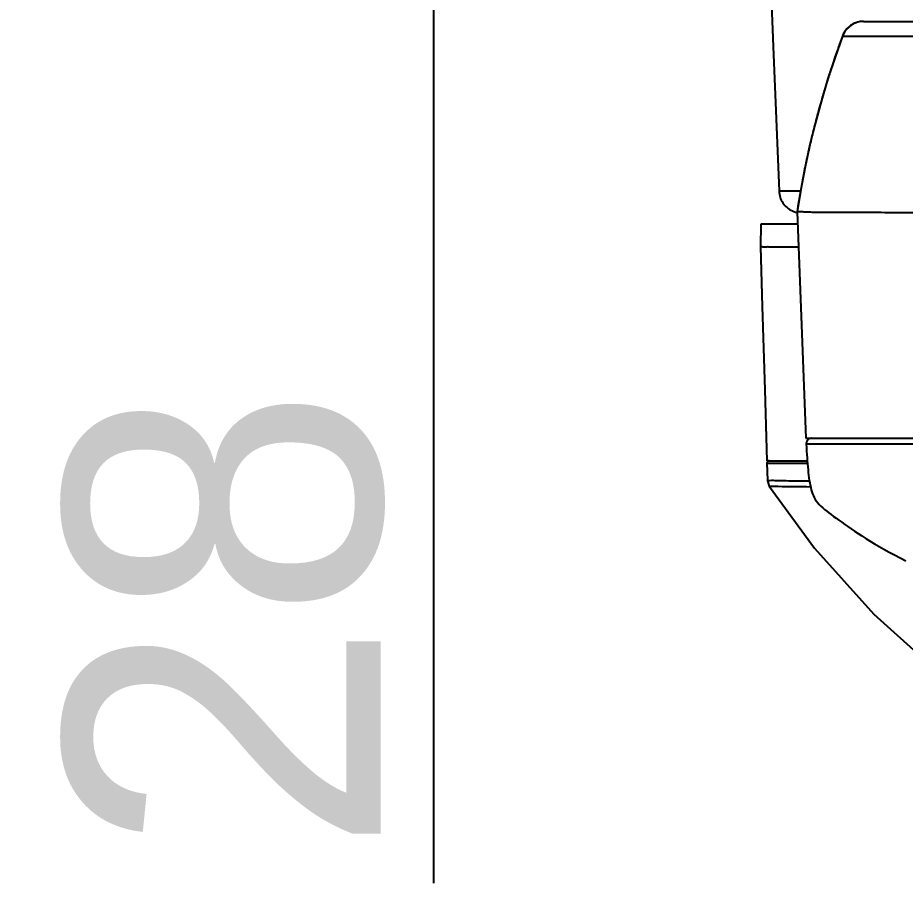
# Model space of a CAD drawing. Header units: millimetres. Extents: x 4086 to 8300, y 123 to 1549.
# Drawn here: x 6948.16 to 6967.84, y 446.6 to 465.81 of the extents above; entities that cross this region are included whole.
import ezdxf

# ---------------------------------------------------------------- set-up
doc = ezdxf.new("R2010")
doc.units = ezdxf.units.MM
doc.layers.add('外形图', color=7, linetype='Continuous')
doc.layers.add('尺寸标注', color=7, linetype='Continuous')
doc.styles.add('思源黑', font='SourceHanSansCN-Normal.ttf')
doc.dimstyles.new('尺寸标注_1_4比例', dxfattribs={"dimtxt": 7, "dimasz": 6, "dimexe": 2, "dimexo": 1.5, "dimgap": 1, "dimtad": 1, "dimdec": 1, "dimlfac": 4, "dimdsep": 46, "dimtxsty": '思源黑', "dimcen": 0.09, "dimadec": 0, "dimazin": 0, "dimtp": 0.01, "dimtm": 0.01, "dimtfac": 1, "dimtdec": 1, "dimtofl": 0, "dimtmove": 0, "dimatfit": 3, "dimfxl": 1, "dimtolj": 1, "dimarcsym": 0})

# ---------------------------------------------------------------- blocks, each defined once
blk = doc.blocks.new('*D956')
at = {"layer": 'Defpoints', "color": 0}
for p in [(6978.764, 484.976), (6957.38, 477.976), (6978.764, 477.976)]:
    blk.add_point(p, dxfattribs=at)
at = {"layer": '尺寸标注', "color": 0, "lineweight": -2}
for p, q in [((6957.38, 490.976), (6957.38, 496.976)), ((6977.264, 484.976), (6955.38, 484.976)), ((6977.264, 477.976), (6955.38, 477.976)), ((6957.38, 471.976), (6957.38, 446.602))]:
    blk.add_line(p, q, dxfattribs=at)
at = {"layer": '尺寸标注', "color": 0}
for points in [[(6956.38, 490.976), (6958.38, 490.976), (6957.38, 484.976)], [(6958.38, 471.976), (6956.38, 471.976), (6957.38, 477.976)]]:
    blk.add_solid(points, dxfattribs=at)
at = {"layer": '尺寸标注', "color": 0, "insert": (6952.756, 452.441), "char_height": 7, "attachment_point": 5, "rotation": 90, "style": '思源黑'}
blk.add_mtext('\\A1;28', dxfattribs=at)

msp = doc.modelspace()

# ---------------------------------------------------------------- linework, layer by layer
at = {"layer": '外形图'}
for p, q in [((6966.9188, 465.7263), (6993.6095, 465.7263)), ((6966.4497, 465.3995), (6966.2844, 464.9343)), ((6966.4497, 465.3995), (6979.0548, 465.3999)), ((6966.2844, 464.9343), (6966.1279, 464.4567)), ((6966.1279, 464.4567), (6965.9831, 463.974)), ((6965.9831, 463.974), (6965.8501, 463.4863)), ((6965.8501, 463.4863), (6965.7291, 462.994)), ((6965.7291, 462.994), (6965.6203, 462.4974)), ((6965.6193, 462.4921), (6965.6176, 462.4838)), ((6965.5171, 461.9559), (6965.0436, 461.9562)), ((6965.4415, 461.5015), (6965.4416, 461.5011)), ((6965.4415, 461.5015), (6965.6386, 456.4763)), ((6964.6399, 461.2263), (6964.6312, 460.7247)), ((6965.4523, 461.2263), (6964.6399, 461.2263)), ((6965.6385, 456.4763), (6997.48, 456.4763)), ((6997.5485, 456.3448), (6965.6443, 456.3448)), ((6964.7731, 455.9763), (6965.6691, 455.9763)), ((6964.7746, 455.9248), (6964.7855, 455.5462)), ((6964.7746, 455.9248), (6964.905, 455.9248)), ((6964.905, 455.9248), (6965.087, 455.9248)), ((6965.087, 455.9248), (6965.2067, 455.9248)), ((6965.2067, 455.9248), (6965.6729, 455.9248))]:
    msp.add_line(p, q, dxfattribs=at)
for points in [[(6964.8237, 467.4356), (6964.9111, 465.1709), (6965.0436, 461.9562)], [(6966.9187, 465.7263), (6966.8846, 465.7251), (6966.8506, 465.7216), (6966.817, 465.7158), (6966.7838, 465.7077), (6966.7513, 465.6974), (6966.7195, 465.6849), (6966.6887, 465.6702), (6966.659, 465.6535), (6966.6304, 465.6348), (6966.6032, 465.6141), (6966.5775, 465.5917), (6966.5534, 465.5676), (6966.5309, 465.5418), (6966.5103, 465.5146), (6966.4916, 465.4861), (6966.4748, 465.4564)], [(6966.4748, 465.4564), (6966.4602, 465.4255), (6966.4497, 465.3995)], [(6965.6203, 462.4974), (6965.5239, 461.9968), (6965.4415, 461.5015)], [(6965.0436, 461.9562), (6965.0457, 461.9271), (6965.0504, 461.8924), (6965.0575, 461.8581), (6965.067, 461.8244), (6965.0788, 461.7915), (6965.093, 461.7594), (6965.1093, 461.7284), (6965.1277, 461.6987), (6965.1482, 461.6703), (6965.1707, 461.6434), (6965.1949, 461.6181), (6965.2209, 461.5946), (6965.2484, 461.573), (6965.2774, 461.5534), (6965.3077, 461.5358), (6965.3392, 461.5204), (6965.3716, 461.5072), (6965.4049, 461.4964), (6965.4389, 461.4879), (6965.4421, 461.4873)], [(6964.6312, 460.7247), (6964.6721, 459.3993), (6964.7272, 457.5475), (6964.7731, 455.9763)], [(6965.7655, 456.4762), (6965.765, 456.4762), (6965.7643, 456.4762), (6965.7634, 456.4762), (6965.7623, 456.4761), (6965.761, 456.476), (6965.7594, 456.4759), (6965.7575, 456.4757), (6965.7551, 456.4755), (6965.7524, 456.4752), (6965.7494, 456.4747), (6965.7458, 456.4741), (6965.7419, 456.4733), (6965.7378, 456.4723), (6965.7335, 456.4711), (6965.7292, 456.4698), (6965.7248, 456.4682), (6965.7203, 456.4664), (6965.7158, 456.4644), (6965.7113, 456.4622), (6965.7068, 456.4597), (6965.7023, 456.4569), (6965.6977, 456.4539), (6965.6931, 456.4506), (6965.6886, 456.4469), (6965.684, 456.4429), (6965.6796, 456.4386), (6965.6752, 456.4339), (6965.671, 456.4288), (6965.6669, 456.4234), (6965.6631, 456.4176), (6965.6594, 456.4114), (6965.6561, 456.4048), (6965.653, 456.3978), (6965.6503, 456.3905), (6965.6481, 456.3828), (6965.6462, 456.3747), (6965.6449, 456.3661), (6965.6442, 456.3573), (6965.6441, 456.3481), (6965.6442, 456.3448)], [(6965.6443, 456.3448), (6965.6486, 456.2685), (6965.6535, 456.1908), (6965.6586, 456.1162), (6965.6639, 456.0442), (6965.6692, 455.9747), (6965.6746, 455.9075), (6965.6801, 455.8424), (6965.686, 455.7792), (6965.6922, 455.7177), (6965.699, 455.6578), (6965.7064, 455.5996), (6965.7145, 455.5428), (6965.7236, 455.4874), (6965.7337, 455.4336), (6965.745, 455.3813), (6965.7575, 455.3313), (6965.7715, 455.284), (6965.7872, 455.2396), (6965.8047, 455.198), (6965.8243, 455.1588), (6965.8468, 455.1207), (6965.8728, 455.0834), (6965.9023, 455.0462), (6965.9353, 455.0091), (6965.9719, 454.972), (6966.0117, 454.9348), (6966.0544, 454.8977), (6966.0997, 454.8604), (6966.1479, 454.8227), (6966.1989, 454.784), (6966.2528, 454.744), (6966.3096, 454.7023), (6966.3694, 454.6587), (6966.4326, 454.6132), (6966.4991, 454.5659), (6966.5689, 454.5172), (6966.642, 454.467), (6966.7185, 454.4154), (6966.7985, 454.3625), (6966.882, 454.3083), (6966.9695, 454.2528), (6967.0613, 454.1958), (6967.1582, 454.1371), (6967.2607, 454.0768), (6967.3687, 454.0149), (6967.4822, 453.9517), (6967.6012, 453.8873), (6967.7258, 453.8217), (6967.8562, 453.7549)], [(6964.7855, 455.5462), (6964.7865, 455.5301), (6964.8262, 455.4165)], [(6964.8262, 455.4165), (6965.8294, 454.0342), (6967.1462, 452.5733), (6968.3226, 451.5151)]]:
    msp.add_lwpolyline(points, dxfattribs=at)
for centre, radius, start, end in [((6966.9188, 465.2263), 0.5, 90.60753, 156.18069), ((6966.9188, 465.2265), 0.4998, 90.00003, 90.60783), ((6966.9189, 465.2262), 0.5002, 156.18124, 159.72549), ((6985.189, 458.4775), 19.9768, 159.72636, 161.1578), ((6985.2123, 458.4695), 20.0015, 161.15763, 161.74671), ((6985.2257, 458.465), 20.0156, 161.74674, 162.60026), ((6985.236, 458.4618), 20.0264, 162.60024, 163.18427), ((6985.2435, 458.4595), 20.0342, 163.18429, 164.04412), ((6985.2478, 458.4583), 20.0387, 164.04411, 164.61318), ((6985.2492, 458.4579), 20.0401, 164.61318, 165.48975), ((6985.2474, 458.4584), 20.0383, 165.48976, 166.02773), ((6985.2426, 458.4596), 20.0334, 166.02771, 166.9377), ((6985.235, 458.4613), 20.0256, 166.93773, 167.39762), ((6985.2241, 458.4638), 20.0144, 167.39757, 168.38852), ((6985.1801, 458.4725), 19.9695, 168.41223, 171.27693), ((6964.8245, 455.9263), 0.05, 90, 181.65976), ((6965.4119, 481.8806), 26.4731, 268.99011, 269.15927), ((6966.2339, 531.2965), 75.7675, 269.054092, 269.216498), ((6966.8137, 579.5829), 124.1854, 269.174008, 269.504144), ((6967.061, 589.0999), 133.5768, 269.200813, 269.42254)]:
    msp.add_arc(centre, radius, start, end, dxfattribs=at)
for points, knots in [([(6965.4416, 461.5011), (6965.4418, 461.5018), (6965.4445, 461.5028), (6965.4466, 461.5035), (6965.4482, 461.5039)], [0, 0, 0, 0, 0.3079549, 1, 1, 1, 1]), ([(6965.4482, 461.5039), (6965.4528, 461.505), (6965.4646, 461.5064), (6965.4981, 461.5077), (6965.5586, 461.505), (6965.6535, 461.5002), (6965.7784, 461.4961), (6965.9332, 461.4942), (6966.1178, 461.4944), (6966.3318, 461.4957), (6966.6745, 461.4967), (6967.1721, 461.4913), (6967.8493, 461.4851), (6968.6291, 461.4845), (6969.3403, 461.4876), (6969.9557, 461.4871), (6970.6279, 461.4835), (6971.516, 461.4767), (6972.6341, 461.4718), (6973.8152, 461.4737), (6975.0496, 461.4769), (6976.3271, 461.4757), (6977.6372, 461.4744), (6978.5203, 461.475), (6978.9654, 461.475)], [0, 0, 0, 0, 0.0010417, 0.0026274, 0.0074424, 0.0144662, 0.0237085, 0.0351699, 0.0488367, 0.0646808, 0.0826652, 0.1248842, 0.1751192, 0.2329627, 0.2979487, 0.3329548, 0.3695396, 0.4471275, 0.5300645, 0.6176774, 0.7092504, 0.8040209, 0.9012024, 1, 1, 1, 1]), ([(6964.6312, 460.7247), (6964.6315, 460.7203), (6964.6592, 460.7324), (6964.6894, 460.7223), (6964.7609, 460.7289), (6964.8981, 460.7251), (6965.141, 460.7263), (6965.3496, 460.7251), (6965.4716, 460.7256)], [0, 0, 0, 0, 0.0158649, 0.0632724, 0.1420199, 0.2519518, 0.5647468, 1, 1, 1, 1]), ([(6964.7855, 455.5462), (6964.786, 455.5295), (6964.8917, 455.562), (6964.9338, 455.5402), (6964.9831, 455.5393)], [0, 0, 0, 0, 0.2521281, 1, 1, 1, 1]), ([(6964.8262, 455.4165), (6964.8318, 455.4078), (6964.8827, 455.4225), (6964.9159, 455.4121), (6964.9453, 455.4116)], [0, 0, 0, 0, 0.2608839, 1, 1, 1, 1])]:
    msp.add_open_spline(points, degree=3, knots=knots, dxfattribs=at)

# ---------------------------------------------------------------- dimensions: what is measured, and where the dimension line sits
at = {"layer": '尺寸标注'}
dim = msp.add_linear_dim(base=(6957.3801, 477.9763), p1=(6978.764, 484.9763), p2=(6978.764, 477.9763), angle=90, dimstyle='尺寸标注_1_4比例', dxfattribs=at)
dim.commit()
dim.dimension.update_dxf_attribs({"geometry": '*D956', "text_midpoint": (6957.3801, 452.4411), "dimtype": 160})

doc.saveas('drawing.dxf')
